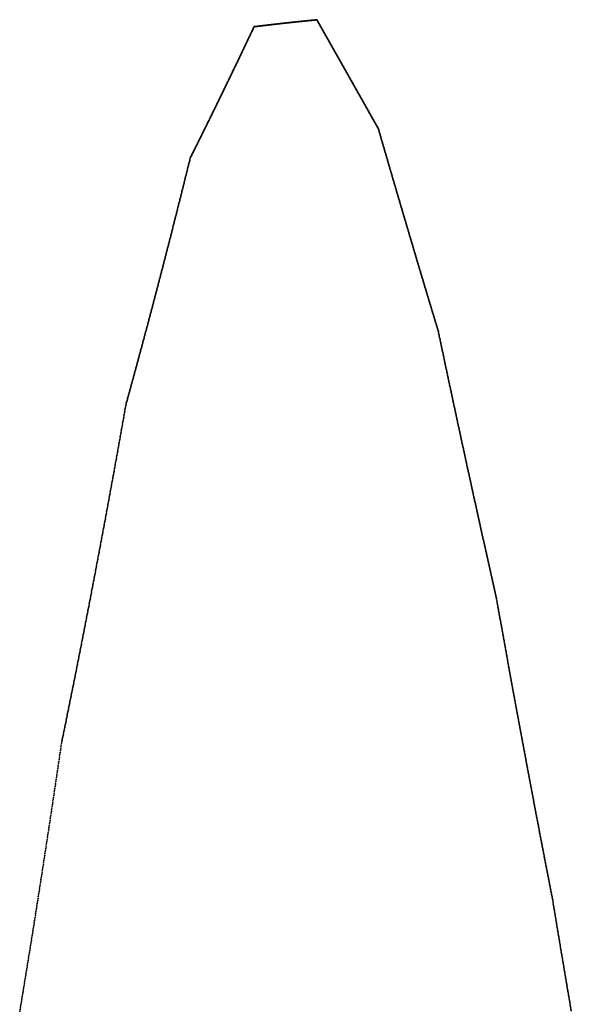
# Model space of a CAD drawing. Header units: metres. Extents: x 0 to 360, y 46 to 216.
# Drawn here: x 19.43 to 42.58, y 174.39 to 216.03 of the extents above; entities that cross this region are included whole.
import ezdxf

# ---------------------------------------------------------------- set-up
doc = ezdxf.new("R2010")
doc.units = ezdxf.units.M

msp = doc.modelspace()

# ---------------------------------------------------------------- linework, layer by layer
for p in [(29.238, 215.685), (29.248, 215.707), (29.259, 215.729), (29.269, 215.75), (29.28, 215.744), (29.29, 215.739), (29.301, 215.74), (29.311, 215.741), (29.322, 215.743), (29.332, 215.744), (29.343, 215.745), (29.353, 215.747), (29.364, 215.748), (29.374, 215.749), (29.385, 215.75), (29.395, 215.752), (29.406, 215.753), (29.416, 215.754), (29.427, 215.756), (29.437, 215.757), (29.448, 215.758), (29.458, 215.76), (29.469, 215.761), (29.479, 215.762), (29.49, 215.763), (29.5, 215.765), (29.511, 215.766), (29.521, 215.767), (29.532, 215.769), (29.542, 215.77), (29.553, 215.771), (29.563, 215.772), (29.574, 215.774), (29.584, 215.775), (29.595, 215.776), (29.605, 215.778), (29.615, 215.779), (29.626, 215.78), (29.636, 215.781), (29.647, 215.783), (29.657, 215.784), (29.668, 215.785), (29.678, 215.786), (29.689, 215.788), (29.699, 215.789), (29.71, 215.79), (29.72, 215.791), (29.731, 215.793), (29.741, 215.794), (29.752, 215.795), (29.762, 215.796), (29.772, 215.798), (29.783, 215.799), (29.793, 215.8), (29.804, 215.801), (29.814, 215.803), (29.825, 215.804), (29.835, 215.805), (29.846, 215.806), (29.856, 215.808), (29.867, 215.809), (29.877, 215.81), (29.887, 215.811), (29.898, 215.813), (29.908, 215.814), (29.919, 215.815), (29.929, 215.816), (29.94, 215.818), (29.95, 215.819), (29.96, 215.82), (29.971, 215.821), (29.981, 215.822), (29.992, 215.824), (30.002, 215.825), (30.013, 215.826), (30.023, 215.827), (30.034, 215.829), (30.044, 215.83), (30.054, 215.831), (30.065, 215.832), (30.075, 215.833), (30.086, 215.835), (30.096, 215.836), (30.107, 215.837), (30.117, 215.838), (30.127, 215.839), (30.138, 215.841), (30.148, 215.842), (30.159, 215.843), (30.169, 215.844), (30.179, 215.845), (30.19, 215.847), (30.2, 215.848), (30.211, 215.849), (30.221, 215.85), (30.232, 215.851), (30.242, 215.853), (30.252, 215.854), (30.263, 215.855), (30.273, 215.856), (30.284, 215.857), (30.294, 215.859), (30.304, 215.86), (30.315, 215.861), (30.325, 215.862), (30.336, 215.863), (30.346, 215.864), (30.356, 215.866), (30.367, 215.867), (30.377, 215.868), (30.388, 215.869), (30.398, 215.87), (30.408, 215.872), (30.419, 215.873), (30.429, 215.874), (30.44, 215.875), (30.45, 215.876), (30.46, 215.877), (30.471, 215.879), (30.481, 215.88), (30.491, 215.881), (30.502, 215.882), (30.512, 215.883), (30.523, 215.884), (30.533, 215.885), (30.543, 215.887), (30.554, 215.888), (30.564, 215.889), (30.575, 215.89), (30.585, 215.891), (30.595, 215.892), (30.606, 215.893), (30.616, 215.895), (30.626, 215.896), (30.637, 215.897), (30.647, 215.898), (30.658, 215.899), (30.668, 215.9), (30.678, 215.901), (30.689, 215.903), (30.699, 215.904), (30.709, 215.905), (30.72, 215.906), (30.73, 215.907), (30.74, 215.908), (30.751, 215.909), (30.761, 215.91), (30.772, 215.912), (30.782, 215.913), (30.792, 215.914), (30.803, 215.915), (30.813, 215.916), (30.823, 215.917), (30.834, 215.918), (30.844, 215.919), (30.854, 215.92), (30.865, 215.922), (30.875, 215.923), (30.885, 215.924), (30.896, 215.925), (30.906, 215.926), (30.916, 215.927), (30.927, 215.928), (30.937, 215.929), (30.947, 215.93), (30.958, 215.932), (30.968, 215.933), (30.978, 215.934), (30.989, 215.935), (30.999, 215.936), (31.009, 215.937), (31.02, 215.938), (31.03, 215.939), (31.04, 215.94), (31.051, 215.941), (31.061, 215.942), (31.071, 215.943), (31.082, 215.945), (31.092, 215.946), (31.102, 215.947), (31.113, 215.948), (31.123, 215.949), (31.133, 215.95), (31.144, 215.951), (31.154, 215.952), (31.164, 215.953), (31.175, 215.954), (31.185, 215.955), (31.195, 215.956), (31.206, 215.957), (31.216, 215.958), (31.226, 215.96), (31.237, 215.961), (31.247, 215.962), (31.257, 215.963), (31.267, 215.964), (31.278, 215.965), (31.288, 215.966), (31.298, 215.967), (31.309, 215.968), (31.319, 215.969), (31.329, 215.97), (31.34, 215.971), (31.35, 215.972), (31.36, 215.973), (31.37, 215.974), (31.381, 215.975), (31.391, 215.976), (31.401, 215.977), (31.412, 215.978), (31.422, 215.979), (31.432, 215.98), (31.442, 215.981), (31.453, 215.982), (31.463, 215.983), (31.473, 215.985), (31.484, 215.986), (31.494, 215.987), (31.504, 215.988), (31.514, 215.989), (31.525, 215.99), (31.535, 215.991), (31.545, 215.992), (31.556, 215.993), (31.566, 215.994), (31.576, 215.995), (31.586, 215.996), (31.597, 215.997), (31.607, 215.998), (31.617, 215.999), (31.628, 216), (31.638, 216.001), (31.648, 216.002), (31.658, 216.003), (31.669, 216.004), (31.679, 216.005), (31.689, 216.006), (31.699, 216.007), (31.71, 216.008), (31.72, 216.009), (31.73, 216.01), (31.74, 216.011), (31.751, 216.012), (31.761, 216.013), (31.771, 216.014), (31.781, 216.015), (31.792, 216.016), (31.802, 216.017), (31.812, 216.018), (31.822, 216.019), (31.833, 216.02), (31.843, 216.021), (31.853, 216.022), (31.863, 216.023), (31.874, 216.023), (31.884, 216.024), (31.894, 216.025), (31.904, 216.026), (31.915, 216.004), (31.925, 215.979), (31.935, 215.96), (31.945, 215.942), (31.956, 215.924), (31.966, 215.906), (31.976, 215.888), (31.986, 215.87), (31.996, 215.852), (32.007, 215.834), (32.017, 215.816), (32.027, 215.798), (32.037, 215.78), (32.048, 215.762), (32.058, 215.744), (32.068, 215.725), (32.078, 215.707), (32.089, 215.689), (32.099, 215.671), (29.038, 215.263), (29.048, 215.285), (29.059, 215.307), (29.07, 215.329), (29.08, 215.352), (29.091, 215.374), (29.101, 215.396), (29.112, 215.418), (29.122, 215.44), (29.133, 215.463), (29.143, 215.485), (29.154, 215.507), (29.164, 215.529), (29.175, 215.551), (29.185, 215.574), (29.196, 215.596), (29.206, 215.618), (29.217, 215.64), (29.227, 215.663), (32.109, 215.653), (32.119, 215.635), (32.129, 215.617), (32.14, 215.599), (32.15, 215.581), (32.16, 215.563), (32.17, 215.545), (32.18, 215.527), (32.191, 215.509), (32.201, 215.491), (32.211, 215.473), (32.221, 215.455), (32.231, 215.437), (32.242, 215.419), (32.252, 215.401), (32.262, 215.382), (32.272, 215.364), (32.283, 215.346), (32.293, 215.328), (32.303, 215.31), (32.313, 215.292), (32.323, 215.274), (32.333, 215.256), (28.838, 214.842), (28.848, 214.864), (28.859, 214.886), (28.869, 214.908), (28.88, 214.93), (28.89, 214.952), (28.901, 214.975), (28.912, 214.997), (28.922, 215.019), (28.933, 215.041), (28.943, 215.063), (28.954, 215.085), (28.964, 215.107), (28.975, 215.13), (28.985, 215.152), (28.996, 215.174), (29.006, 215.196), (29.017, 215.218), (29.027, 215.241), (32.344, 215.238), (32.354, 215.22), (32.364, 215.202), (32.374, 215.184), (32.384, 215.166), (32.395, 215.148), (32.405, 215.13), (32.415, 215.112), (32.425, 215.094), (32.435, 215.076), (32.446, 215.058), (32.456, 215.04), (32.466, 215.022), (32.476, 215.004), (32.486, 214.986), (32.496, 214.968), (32.507, 214.95), (32.517, 214.932), (32.527, 214.914), (32.537, 214.896), (32.547, 214.878), (32.557, 214.86), (32.568, 214.842), (28.637, 214.422), (28.648, 214.444), (28.658, 214.466), (28.669, 214.488), (28.679, 214.51), (28.69, 214.532), (28.701, 214.554), (28.711, 214.576), (28.722, 214.598), (28.732, 214.621), (28.743, 214.643), (28.753, 214.665), (28.764, 214.687), (28.774, 214.709), (28.785, 214.731), (28.796, 214.753), (28.806, 214.775), (28.817, 214.797), (28.827, 214.82), (32.578, 214.824), (32.588, 214.806), (32.598, 214.788), (32.608, 214.77), (32.619, 214.752), (32.629, 214.734), (32.639, 214.716), (32.649, 214.698), (32.659, 214.68), (32.669, 214.662), (32.679, 214.644), (32.69, 214.626), (32.7, 214.608), (32.71, 214.59), (32.72, 214.572), (32.73, 214.554), (32.74, 214.536), (32.751, 214.519), (32.761, 214.501), (32.771, 214.483), (32.781, 214.465), (32.791, 214.447), (32.801, 214.429), (28.447, 214.025), (28.457, 214.047), (28.468, 214.069), (28.479, 214.091), (28.489, 214.113), (28.5, 214.135), (28.51, 214.157), (28.521, 214.179), (28.531, 214.201), (28.542, 214.223), (28.553, 214.245), (28.563, 214.267), (28.574, 214.289), (28.584, 214.311), (28.595, 214.333), (28.605, 214.356), (28.616, 214.378), (28.627, 214.4), (32.811, 214.411), (32.822, 214.393), (32.832, 214.375), (32.842, 214.357), (32.852, 214.339), (32.862, 214.321), (32.872, 214.303), (32.882, 214.285), (32.893, 214.267), (32.903, 214.249), (32.913, 214.231), (32.923, 214.213), (32.933, 214.195), (32.943, 214.178), (32.953, 214.16), (32.963, 214.142), (32.974, 214.124), (32.984, 214.106), (32.994, 214.088), (33.004, 214.07), (33.014, 214.052), (33.024, 214.034), (33.034, 214.016), (28.246, 213.607), (28.256, 213.629), (28.267, 213.651), (28.277, 213.673), (28.288, 213.695), (28.299, 213.717), (28.309, 213.739), (28.32, 213.761), (28.33, 213.783), (28.341, 213.805), (28.352, 213.827), (28.362, 213.849), (28.373, 213.871), (28.383, 213.893), (28.394, 213.915), (28.404, 213.937), (28.415, 213.959), (28.426, 213.981), (28.436, 214.003), (33.044, 213.998), (33.055, 213.98), (33.065, 213.962), (33.075, 213.945), (33.085, 213.927), (33.095, 213.909), (33.105, 213.891), (33.115, 213.873), (33.125, 213.855), (33.135, 213.837), (33.146, 213.819), (33.156, 213.801), (33.166, 213.783), (33.176, 213.766), (33.186, 213.748), (33.196, 213.73), (33.206, 213.712), (33.216, 213.694), (33.226, 213.676), (33.236, 213.658), (33.247, 213.64), (33.257, 213.622), (33.267, 213.605), (33.277, 213.587), (28.044, 213.191), (28.055, 213.212), (28.065, 213.234), (28.076, 213.256), (28.086, 213.278), (28.097, 213.3), (28.108, 213.322), (28.118, 213.344), (28.129, 213.366), (28.139, 213.388), (28.15, 213.41), (28.161, 213.432), (28.171, 213.454), (28.182, 213.476), (28.193, 213.497), (28.203, 213.519), (28.214, 213.541), (28.224, 213.563), (28.235, 213.585), (33.287, 213.569), (33.297, 213.551), (33.307, 213.533), (33.317, 213.515), (33.327, 213.497), (33.337, 213.479), (33.347, 213.462), (33.358, 213.444), (33.368, 213.426), (33.378, 213.408), (33.388, 213.39), (33.398, 213.372), (33.408, 213.354), (33.418, 213.337), (33.428, 213.319), (33.438, 213.301), (33.448, 213.283), (33.458, 213.265), (33.468, 213.247), (33.478, 213.229), (33.489, 213.212), (33.499, 213.194), (33.509, 213.176), (27.842, 212.775), (27.853, 212.797), (27.863, 212.819), (27.874, 212.841), (27.885, 212.862), (27.895, 212.884), (27.906, 212.906), (27.916, 212.928), (27.927, 212.95), (27.938, 212.972), (27.948, 212.994), (27.959, 213.015), (27.97, 213.037), (27.98, 213.059), (27.991, 213.081), (28.001, 213.103), (28.012, 213.125), (28.023, 213.147), (28.033, 213.169), (33.519, 213.158), (33.529, 213.14), (33.539, 213.122), (33.549, 213.105), (33.559, 213.087), (33.569, 213.069), (33.579, 213.051), (33.589, 213.033), (33.599, 213.015), (33.609, 212.998), (33.619, 212.98), (33.629, 212.962), (33.639, 212.944), (33.649, 212.926), (33.66, 212.908), (33.67, 212.891), (33.68, 212.873), (33.69, 212.855), (33.7, 212.837), (33.71, 212.819), (33.72, 212.802), (33.73, 212.784), (33.74, 212.766), (27.629, 212.339), (27.64, 212.361), (27.65, 212.382), (27.661, 212.404), (27.672, 212.426), (27.682, 212.448), (27.693, 212.47), (27.704, 212.491), (27.714, 212.513), (27.725, 212.535), (27.736, 212.557), (27.746, 212.579), (27.757, 212.6), (27.767, 212.622), (27.778, 212.644), (27.789, 212.666), (27.799, 212.688), (27.81, 212.71), (27.821, 212.731), (27.831, 212.753), (33.75, 212.748), (33.76, 212.73), (33.77, 212.713), (33.78, 212.695), (33.79, 212.677), (33.8, 212.659), (33.81, 212.641), (33.82, 212.624), (33.83, 212.606), (33.84, 212.588), (33.85, 212.57), (33.86, 212.552), (33.87, 212.535), (33.88, 212.517), (33.89, 212.499), (33.9, 212.481), (33.91, 212.464), (33.92, 212.446), (33.93, 212.428), (33.941, 212.41), (33.951, 212.392), (33.961, 212.375), (33.971, 212.357), (33.981, 212.339), (27.426, 211.926), (27.437, 211.947), (27.448, 211.969), (27.458, 211.991), (27.469, 212.013), (27.48, 212.034), (27.49, 212.056), (27.501, 212.078), (27.512, 212.099), (27.522, 212.121), (27.533, 212.143), (27.544, 212.165), (27.554, 212.186), (27.565, 212.208), (27.576, 212.23), (27.586, 212.252), (27.597, 212.274), (27.608, 212.295), (27.618, 212.317), (33.991, 212.321), (34.001, 212.304), (34.011, 212.286), (34.021, 212.268), (34.031, 212.25), (34.041, 212.233), (34.051, 212.215), (34.061, 212.197), (34.071, 212.179), (34.081, 212.162), (34.091, 212.144), (34.101, 212.126), (34.111, 212.108), (34.121, 212.091), (34.131, 212.073), (34.141, 212.055), (34.151, 212.037), (34.161, 212.02), (34.171, 212.002), (34.181, 211.984), (34.191, 211.966), (34.201, 211.949), (34.211, 211.931), (27.223, 211.514), (27.234, 211.535), (27.245, 211.557), (27.255, 211.579), (27.266, 211.6), (27.277, 211.622), (27.287, 211.644), (27.298, 211.665), (27.309, 211.687), (27.319, 211.709), (27.33, 211.73), (27.341, 211.752), (27.352, 211.774), (27.362, 211.795), (27.373, 211.817), (27.384, 211.839), (27.394, 211.86), (27.405, 211.882), (27.416, 211.904), (34.221, 211.913), (34.231, 211.895), (34.241, 211.878), (34.251, 211.86), (34.261, 211.842), (34.271, 211.825), (34.281, 211.807), (34.29, 211.789), (34.3, 211.771), (34.31, 211.754), (34.32, 211.736), (34.33, 211.718), (34.34, 211.701), (34.35, 211.683), (34.36, 211.665), (34.37, 211.647), (34.38, 211.63), (34.39, 211.612), (34.4, 211.594), (34.41, 211.577), (34.42, 211.559), (34.43, 211.541), (34.44, 211.524), (34.45, 211.506), (27.02, 211.102), (27.031, 211.124), (27.041, 211.146), (27.052, 211.167), (27.063, 211.189), (27.073, 211.211), (27.084, 211.232), (27.095, 211.254), (27.106, 211.275), (27.116, 211.297), (27.127, 211.319), (27.138, 211.34), (27.148, 211.362), (27.159, 211.384), (27.17, 211.405), (27.18, 211.427), (27.191, 211.449), (27.202, 211.47), (27.213, 211.492), (34.46, 211.488), (34.47, 211.47), (34.48, 211.453), (34.49, 211.431), (34.5, 211.385), (34.51, 211.349), (34.52, 211.315), (34.53, 211.28), (34.54, 211.246), (34.55, 211.212), (34.56, 211.178), (34.569, 211.143), (34.579, 211.109), (26.816, 210.693), (26.827, 210.714), (26.838, 210.736), (26.848, 210.757), (26.859, 210.779), (26.87, 210.8), (26.881, 210.822), (26.891, 210.843), (26.902, 210.865), (26.913, 210.887), (26.923, 210.908), (26.934, 210.93), (26.945, 210.951), (26.956, 210.973), (26.966, 210.994), (26.977, 211.016), (26.988, 211.038), (26.998, 211.059), (27.009, 211.081), (34.589, 211.075), (34.599, 211.04), (34.609, 211.006), (34.619, 210.972), (34.629, 210.938), (34.639, 210.904), (34.649, 210.869), (34.659, 210.835), (34.669, 210.801), (34.679, 210.767), (34.689, 210.733), (34.699, 210.699), (26.601, 210.275), (26.612, 210.284), (26.623, 210.305), (26.634, 210.327), (26.644, 210.348), (26.655, 210.37), (26.666, 210.391), (26.677, 210.413), (26.687, 210.434), (26.698, 210.456), (26.709, 210.477), (26.72, 210.499), (26.73, 210.52), (26.741, 210.542), (26.752, 210.563), (26.762, 210.585), (26.773, 210.606), (26.784, 210.628), (26.795, 210.649), (26.805, 210.671), (34.709, 210.664), (34.719, 210.63), (34.729, 210.596), (34.738, 210.562), (34.748, 210.528), (34.758, 210.494), (34.768, 210.46), (34.778, 210.426), (34.788, 210.392), (34.798, 210.358), (34.808, 210.324), (34.818, 210.289), (26.494, 209.862), (26.505, 209.906), (26.515, 209.949), (26.526, 209.993), (26.537, 210.036), (26.548, 210.08), (26.558, 210.123), (26.569, 210.167), (26.58, 210.211), (26.591, 210.254), (34.828, 210.255), (34.838, 210.221), (34.848, 210.187), (34.858, 210.153), (34.867, 210.119), (34.877, 210.085), (34.887, 210.051), (34.897, 210.018), (34.907, 209.984), (34.917, 209.95), (34.927, 209.916), (34.937, 209.882), (34.947, 209.848), (26.386, 209.428), (26.397, 209.472), (26.408, 209.515), (26.418, 209.558), (26.429, 209.602), (26.44, 209.645), (26.451, 209.689), (26.462, 209.732), (26.472, 209.775), (26.483, 209.819), (34.957, 209.814), (34.967, 209.78), (34.976, 209.746), (34.986, 209.712), (34.996, 209.678), (35.006, 209.645), (35.016, 209.611), (35.026, 209.577), (35.036, 209.543), (35.046, 209.509), (35.056, 209.475), (35.066, 209.442), (26.289, 209.039), (26.3, 209.082), (26.311, 209.126), (26.322, 209.169), (26.332, 209.212), (26.343, 209.255), (26.354, 209.299), (26.365, 209.342), (26.375, 209.385), (35.075, 209.408), (35.085, 209.374), (35.095, 209.34), (35.105, 209.307), (35.115, 209.273), (35.125, 209.239), (35.135, 209.205), (35.145, 209.172), (35.154, 209.138), (35.164, 209.104), (35.174, 209.07), (35.184, 209.037), (26.181, 208.608), (26.192, 208.652), (26.203, 208.695), (26.214, 208.738), (26.225, 208.781), (26.235, 208.824), (26.246, 208.867), (26.257, 208.91), (26.268, 208.953), (26.278, 208.996), (35.194, 209.003), (35.204, 208.969), (35.214, 208.936), (35.224, 208.902), (35.234, 208.869), (35.243, 208.835), (35.253, 208.801), (35.263, 208.768), (35.273, 208.734), (35.283, 208.7), (35.293, 208.667), (35.303, 208.633), (35.312, 208.6), (26.074, 208.179), (26.084, 208.222), (26.095, 208.265), (26.106, 208.308), (26.117, 208.351), (26.127, 208.394), (26.138, 208.437), (26.149, 208.48), (26.16, 208.523), (26.171, 208.566), (35.322, 208.566), (35.332, 208.533), (35.342, 208.499), (35.352, 208.466), (35.362, 208.432), (35.372, 208.399), (35.381, 208.365), (35.391, 208.332), (35.401, 208.298), (35.411, 208.265), (35.421, 208.231), (35.431, 208.198), (25.976, 207.794), (25.987, 207.837), (25.998, 207.88), (26.009, 207.923), (26.02, 207.965), (26.03, 208.008), (26.041, 208.051), (26.052, 208.094), (26.063, 208.137), (35.441, 208.164), (35.45, 208.131), (35.46, 208.097), (35.47, 208.064), (35.48, 208.031), (35.49, 207.997), (35.5, 207.964), (35.51, 207.93), (35.519, 207.897), (35.529, 207.864), (35.539, 207.83), (35.549, 207.797), (35.559, 207.764), (25.868, 207.368), (25.879, 207.411), (25.89, 207.453), (25.901, 207.496), (25.911, 207.539), (25.922, 207.581), (25.933, 207.624), (25.944, 207.666), (25.955, 207.709), (25.966, 207.752), (35.569, 207.73), (35.578, 207.697), (35.588, 207.664), (35.598, 207.63), (35.608, 207.597), (35.618, 207.564), (35.628, 207.531), (35.637, 207.497), (35.647, 207.464), (35.657, 207.431), (35.667, 207.398), (35.677, 207.364), (25.76, 206.944), (25.771, 206.986), (25.782, 207.029), (25.793, 207.071), (25.803, 207.113), (25.814, 207.156), (25.825, 207.198), (25.836, 207.241), (25.847, 207.283), (25.857, 207.326), (35.686, 207.331), (35.696, 207.298), (35.706, 207.265), (35.716, 207.231), (35.726, 207.198), (35.736, 207.165), (35.745, 207.132), (35.755, 207.099), (35.765, 207.066), (35.775, 207.033), (35.785, 206.999), (35.794, 206.966), (35.804, 206.933), (25.652, 206.521), (25.663, 206.563), (25.674, 206.605), (25.684, 206.648), (25.695, 206.69), (25.706, 206.732), (25.717, 206.774), (25.728, 206.817), (25.738, 206.859), (25.749, 206.901), (35.814, 206.9), (35.824, 206.867), (35.834, 206.834), (35.843, 206.801), (35.853, 206.768), (35.863, 206.735), (35.873, 206.702), (35.883, 206.669), (35.892, 206.636), (35.902, 206.603), (35.912, 206.57), (35.922, 206.537), (25.544, 206.099), (25.554, 206.142), (25.565, 206.184), (25.576, 206.226), (25.587, 206.268), (25.598, 206.31), (25.609, 206.352), (25.619, 206.394), (25.63, 206.436), (25.641, 206.479), (35.932, 206.504), (35.941, 206.471), (35.951, 206.438), (35.961, 206.405), (35.971, 206.372), (35.981, 206.339), (35.99, 206.306), (36, 206.273), (36.01, 206.24), (36.02, 206.207), (36.029, 206.174), (36.039, 206.141), (36.049, 206.109), (25.435, 205.68), (25.446, 205.722), (25.457, 205.764), (25.468, 205.805), (25.478, 205.847), (25.489, 205.889), (25.5, 205.931), (25.511, 205.973), (25.522, 206.015), (25.533, 206.057), (36.059, 206.076), (36.069, 206.043), (36.078, 206.01), (36.088, 205.977), (36.098, 205.944), (36.108, 205.912), (36.117, 205.879), (36.127, 205.846), (36.137, 205.813), (36.147, 205.78), (36.157, 205.748), (36.166, 205.715), (36.176, 205.682), (25.327, 205.261), (25.337, 205.303), (25.348, 205.345), (25.359, 205.387), (25.37, 205.429), (25.381, 205.47), (25.392, 205.512), (25.403, 205.554), (25.413, 205.596), (25.424, 205.638), (36.186, 205.649), (36.196, 205.617), (36.205, 205.584), (36.215, 205.551), (36.225, 205.518), (36.235, 205.486), (36.244, 205.453), (36.254, 205.42), (36.264, 205.388), (36.274, 205.355), (36.283, 205.322), (36.293, 205.29), (25.218, 204.845), (25.229, 204.886), (25.24, 204.928), (25.251, 204.97), (25.261, 205.011), (25.272, 205.053), (25.283, 205.095), (25.294, 205.136), (25.305, 205.178), (25.316, 205.22), (36.303, 205.257), (36.313, 205.224), (36.322, 205.192), (36.332, 205.159), (36.342, 205.126), (36.352, 205.094), (36.361, 205.061), (36.371, 205.029), (36.381, 204.996), (36.391, 204.964), (36.4, 204.931), (36.41, 204.898), (36.42, 204.866), (25.109, 204.43), (25.12, 204.471), (25.131, 204.513), (25.142, 204.554), (25.153, 204.595), (25.164, 204.637), (25.174, 204.679), (25.185, 204.72), (25.196, 204.762), (25.207, 204.803), (36.43, 204.833), (36.439, 204.801), (36.449, 204.768), (36.459, 204.736), (36.468, 204.703), (36.478, 204.671), (36.488, 204.638), (36.498, 204.606), (36.507, 204.574), (36.517, 204.541), (36.527, 204.509), (36.537, 204.476), (36.546, 204.444), (25, 204.016), (25.011, 204.057), (25.022, 204.099), (25.033, 204.14), (25.044, 204.181), (25.055, 204.223), (25.066, 204.264), (25.077, 204.305), (25.088, 204.347), (25.098, 204.388), (36.556, 204.411), (36.566, 204.379), (36.575, 204.347), (36.585, 204.314), (36.595, 204.282), (36.605, 204.249), (36.614, 204.217), (36.624, 204.185), (36.634, 204.152), (36.643, 204.12), (36.653, 204.088), (36.663, 204.055), (36.673, 204.023), (24.892, 203.604), (24.902, 203.645), (24.913, 203.686), (24.924, 203.727), (24.935, 203.769), (24.946, 203.81), (24.957, 203.851), (24.968, 203.892), (24.979, 203.933), (24.99, 203.975), (36.682, 203.991), (36.692, 203.959), (36.702, 203.926), (36.711, 203.894), (36.721, 203.862), (36.731, 203.83), (36.74, 203.797), (36.75, 203.765), (36.76, 203.733), (36.77, 203.701), (36.779, 203.668), (36.789, 203.636), (36.799, 203.604), (24.783, 203.193), (24.794, 203.234), (24.804, 203.275), (24.815, 203.316), (24.826, 203.357), (24.837, 203.398), (24.848, 203.44), (24.859, 203.481), (24.87, 203.522), (24.881, 203.563), (36.808, 203.572), (36.818, 203.54), (36.828, 203.508), (36.837, 203.475), (36.847, 203.443), (36.857, 203.411), (36.866, 203.379), (36.876, 203.347), (36.886, 203.315), (36.895, 203.283), (36.905, 203.251), (36.915, 203.218), (36.924, 203.186), (24.674, 202.784), (24.685, 202.825), (24.695, 202.866), (24.706, 202.907), (24.717, 202.948), (24.728, 202.989), (24.739, 203.03), (24.75, 203.07), (24.761, 203.111), (24.772, 203.152), (36.934, 203.154), (36.944, 203.122), (36.953, 203.09), (36.963, 203.058), (36.973, 203.026), (36.983, 202.994), (36.992, 202.962), (37.002, 202.93), (37.012, 202.879), (37.021, 202.827), (37.031, 202.781), (24.564, 202.377), (24.575, 202.417), (24.586, 202.458), (24.597, 202.499), (24.608, 202.54), (24.619, 202.58), (24.63, 202.621), (24.641, 202.662), (24.652, 202.703), (24.663, 202.743), (37.04, 202.735), (37.05, 202.689), (37.06, 202.643), (37.069, 202.597), (37.079, 202.551), (37.089, 202.506), (37.098, 202.46), (37.108, 202.414), (37.118, 202.368), (24.444, 201.93), (24.455, 201.971), (24.466, 202.011), (24.477, 202.052), (24.488, 202.092), (24.499, 202.133), (24.51, 202.174), (24.521, 202.214), (24.532, 202.255), (24.543, 202.295), (24.554, 202.336), (37.127, 202.322), (37.137, 202.277), (37.147, 202.231), (37.156, 202.185), (37.166, 202.14), (37.176, 202.094), (37.185, 202.048), (37.195, 202.003), (37.205, 201.957), (24.335, 201.526), (24.346, 201.566), (24.357, 201.607), (24.368, 201.647), (24.379, 201.687), (24.39, 201.728), (24.401, 201.768), (24.412, 201.809), (24.422, 201.849), (24.433, 201.89), (37.214, 201.911), (37.224, 201.866), (37.234, 201.82), (37.243, 201.775), (37.253, 201.729), (37.262, 201.684), (37.272, 201.638), (37.282, 201.593), (37.291, 201.547), (24.226, 201.123), (24.237, 201.163), (24.248, 201.203), (24.258, 201.244), (24.269, 201.284), (24.28, 201.324), (24.291, 201.364), (24.302, 201.405), (24.313, 201.445), (24.324, 201.485), (37.301, 201.502), (37.311, 201.456), (37.32, 201.411), (37.33, 201.366), (37.339, 201.32), (37.349, 201.275), (37.359, 201.23), (37.368, 201.184), (37.378, 201.139), (24.105, 200.681), (24.116, 200.721), (24.127, 200.761), (24.138, 200.802), (24.149, 200.842), (24.16, 200.882), (24.171, 200.922), (24.182, 200.962), (24.193, 201.002), (24.204, 201.042), (24.215, 201.083), (37.388, 201.094), (37.397, 201.049), (37.407, 201.003), (37.416, 200.958), (37.426, 200.913), (37.436, 200.868), (37.445, 200.823), (37.455, 200.778), (37.464, 200.733), (37.474, 200.688), (23.996, 200.281), (24.007, 200.321), (24.018, 200.361), (24.029, 200.401), (24.04, 200.441), (24.05, 200.481), (24.061, 200.521), (24.072, 200.561), (24.083, 200.601), (24.094, 200.641), (37.484, 200.642), (37.493, 200.597), (37.503, 200.552), (37.513, 200.507), (37.522, 200.462), (37.532, 200.417), (37.541, 200.372), (37.551, 200.327), (37.561, 200.283), (23.886, 199.889), (23.897, 199.945), (23.908, 199.966), (23.919, 200.002), (23.93, 200.042), (23.941, 200.082), (23.952, 200.122), (23.963, 200.162), (23.974, 200.202), (23.985, 200.242), (37.57, 200.238), (37.58, 200.193), (37.589, 200.148), (37.599, 200.103), (37.609, 200.058), (37.618, 200.013), (37.628, 199.969), (37.637, 199.924), (37.647, 199.879), (23.809, 199.454), (23.82, 199.516), (23.831, 199.578), (23.842, 199.64), (23.853, 199.702), (23.864, 199.765), (23.875, 199.827), (37.656, 199.834), (37.666, 199.79), (37.676, 199.745), (37.685, 199.7), (37.695, 199.656), (37.704, 199.611), (37.714, 199.566), (37.724, 199.522), (37.733, 199.477), (37.743, 199.433), (23.732, 199.02), (23.743, 199.082), (23.754, 199.143), (23.765, 199.205), (23.776, 199.267), (23.787, 199.329), (23.798, 199.392), (37.752, 199.388), (37.762, 199.344), (37.771, 199.299), (37.781, 199.255), (37.791, 199.21), (37.8, 199.166), (37.81, 199.121), (37.819, 199.077), (37.829, 199.032), (23.666, 198.649), (23.677, 198.711), (23.688, 198.773), (23.699, 198.834), (23.71, 198.896), (23.721, 198.958), (37.838, 198.988), (37.848, 198.944), (37.858, 198.899), (37.867, 198.855), (37.877, 198.811), (37.886, 198.766), (37.896, 198.722), (37.905, 198.678), (37.915, 198.634), (23.59, 198.219), (23.601, 198.28), (23.612, 198.341), (23.623, 198.403), (23.634, 198.464), (23.645, 198.526), (23.655, 198.588), (37.925, 198.589), (37.934, 198.545), (37.944, 198.501), (37.953, 198.457), (37.963, 198.413), (37.972, 198.369), (37.982, 198.324), (37.991, 198.28), (38.001, 198.236), (38.01, 198.192), (23.513, 197.79), (23.524, 197.851), (23.535, 197.912), (23.546, 197.973), (23.557, 198.035), (23.568, 198.096), (23.579, 198.157), (38.02, 198.148), (38.03, 198.104), (38.039, 198.06), (38.049, 198.016), (38.058, 197.972), (38.068, 197.928), (38.077, 197.884), (38.087, 197.84), (38.096, 197.796), (23.436, 197.363), (23.447, 197.424), (23.458, 197.485), (23.469, 197.546), (23.48, 197.607), (23.491, 197.668), (23.502, 197.729), (38.106, 197.753), (38.115, 197.709), (38.125, 197.665), (38.134, 197.621), (38.144, 197.577), (38.154, 197.533), (38.163, 197.49), (38.173, 197.446), (38.182, 197.402), (38.192, 197.358), (23.359, 196.937), (23.37, 196.998), (23.381, 197.059), (23.392, 197.119), (23.403, 197.18), (23.414, 197.241), (23.425, 197.302), (38.201, 197.315), (38.211, 197.271), (38.22, 197.227), (38.23, 197.184), (38.239, 197.14), (38.249, 197.097), (38.258, 197.053), (38.268, 197.009), (38.277, 196.966), (23.293, 196.574), (23.304, 196.635), (23.315, 196.695), (23.326, 196.756), (23.337, 196.816), (23.348, 196.877), (38.287, 196.922), (38.296, 196.879), (38.306, 196.835), (38.315, 196.792), (38.325, 196.748), (38.334, 196.705), (38.344, 196.661), (38.353, 196.618), (38.363, 196.575), (38.372, 196.531), (23.215, 196.152), (23.226, 196.212), (23.237, 196.273), (23.248, 196.333), (23.259, 196.393), (23.27, 196.454), (23.281, 196.514), (38.382, 196.488), (38.391, 196.445), (38.401, 196.401), (38.41, 196.358), (38.42, 196.315), (38.429, 196.271), (38.439, 196.228), (38.448, 196.185), (38.458, 196.142), (23.138, 195.732), (23.149, 195.792), (23.16, 195.852), (23.171, 195.912), (23.182, 195.972), (23.193, 196.032), (23.204, 196.092), (38.467, 196.098), (38.477, 196.055), (38.486, 196.012), (38.496, 195.969), (38.505, 195.926), (38.515, 195.883), (38.524, 195.84), (38.534, 195.796), (38.543, 195.753), (38.553, 195.71), (23.061, 195.313), (23.072, 195.373), (23.083, 195.433), (23.094, 195.492), (23.105, 195.552), (23.116, 195.612), (23.127, 195.672), (38.562, 195.667), (38.572, 195.624), (38.581, 195.581), (38.591, 195.538), (38.6, 195.495), (38.61, 195.452), (38.619, 195.41), (38.628, 195.367), (38.638, 195.324), (38.647, 195.281), (22.984, 194.896), (22.995, 194.956), (23.006, 195.015), (23.017, 195.075), (23.028, 195.134), (23.039, 195.194), (23.05, 195.254), (38.657, 195.238), (38.666, 195.195), (38.676, 195.152), (38.685, 195.11), (38.695, 195.067), (38.704, 195.024), (38.714, 194.981), (38.723, 194.938), (38.733, 194.896), (38.742, 194.853), (22.907, 194.481), (22.918, 194.54), (22.929, 194.6), (22.94, 194.659), (22.951, 194.718), (22.962, 194.778), (22.973, 194.837), (38.752, 194.81), (38.761, 194.768), (38.77, 194.725), (38.78, 194.682), (38.789, 194.64), (38.799, 194.597), (38.808, 194.555), (38.818, 194.512), (38.827, 194.47), (22.829, 194.068), (22.84, 194.127), (22.851, 194.186), (22.862, 194.245), (22.873, 194.304), (22.884, 194.363), (22.896, 194.422), (38.837, 194.427), (38.846, 194.385), (38.855, 194.342), (38.865, 194.3), (38.874, 194.257), (38.884, 194.215), (38.893, 194.172), (38.903, 194.13), (38.912, 194.087), (38.922, 194.045), (22.752, 193.656), (22.763, 193.715), (22.774, 193.773), (22.785, 193.832), (22.796, 193.891), (22.807, 193.95), (22.818, 194.009), (38.931, 194.003), (38.94, 193.96), (38.95, 193.918), (38.959, 193.876), (38.969, 193.833), (38.978, 193.791), (38.988, 193.749), (38.997, 193.707), (39.006, 193.664), (39.016, 193.622), (22.663, 193.187), (22.675, 193.246), (22.686, 193.304), (22.697, 193.363), (22.708, 193.421), (22.719, 193.48), (22.73, 193.538), (22.741, 193.597), (39.025, 193.58), (39.035, 193.538), (39.044, 193.496), (39.053, 193.454), (39.063, 193.411), (39.072, 193.369), (39.082, 193.327), (39.091, 193.285), (39.101, 193.243), (39.11, 193.201), (22.586, 192.779), (22.597, 192.837), (22.608, 192.895), (22.619, 192.954), (22.63, 193.012), (22.641, 193.07), (22.652, 193.129), (39.119, 193.159), (39.129, 193.117), (39.138, 193.075), (39.148, 193.033), (39.157, 192.991), (39.166, 192.949), (39.176, 192.907), (39.185, 192.865), (39.195, 192.824), (39.204, 192.782), (22.509, 192.372), (22.52, 192.43), (22.531, 192.488), (22.542, 192.546), (22.553, 192.604), (22.564, 192.662), (22.575, 192.721), (39.213, 192.74), (39.223, 192.698), (39.232, 192.656), (39.242, 192.614), (39.251, 192.573), (39.26, 192.531), (39.27, 192.489), (39.279, 192.447), (39.289, 192.406), (39.298, 192.364), (22.431, 191.967), (22.442, 192.025), (22.453, 192.083), (22.464, 192.141), (22.475, 192.198), (22.486, 192.256), (22.498, 192.314), (39.307, 192.322), (39.317, 192.281), (39.326, 192.239), (39.336, 192.197), (39.345, 192.156), (39.354, 192.114), (39.364, 192.073), (39.373, 192.031), (39.382, 191.989), (39.392, 191.948), (22.354, 191.564), (22.365, 191.621), (22.376, 191.679), (22.387, 191.737), (22.398, 191.794), (22.409, 191.852), (22.42, 191.909), (39.401, 191.906), (39.411, 191.865), (39.42, 191.823), (39.429, 191.782), (39.439, 191.74), (39.448, 191.693), (39.457, 191.629), (39.467, 191.576), (39.476, 191.523), (22.265, 191.105), (22.276, 191.162), (22.287, 191.219), (22.298, 191.277), (22.309, 191.334), (22.32, 191.391), (22.331, 191.449), (22.343, 191.506), (39.486, 191.47), (39.495, 191.418), (39.504, 191.365), (39.514, 191.313), (39.523, 191.26), (39.532, 191.208), (39.542, 191.155), (22.187, 190.705), (22.198, 190.762), (22.209, 190.819), (22.221, 190.876), (22.232, 190.933), (22.243, 190.99), (22.254, 191.048), (39.551, 191.103), (39.56, 191.05), (39.57, 190.998), (39.579, 190.945), (39.588, 190.893), (39.598, 190.841), (39.607, 190.788), (39.617, 190.736), (22.11, 190.307), (22.121, 190.363), (22.132, 190.42), (22.143, 190.477), (22.154, 190.534), (22.165, 190.591), (22.176, 190.648), (39.626, 190.684), (39.635, 190.632), (39.645, 190.58), (39.654, 190.527), (39.663, 190.475), (39.673, 190.423), (39.682, 190.371), (39.691, 190.319), (22.032, 189.91), (22.043, 189.966), (22.054, 190.023), (22.065, 190.08), (22.076, 190.136), (22.087, 190.193), (22.099, 190.25), (39.701, 190.267), (39.71, 190.215), (39.719, 190.163), (39.729, 190.111), (39.738, 190.059), (39.747, 190.007), (39.757, 189.955), (39.766, 189.904), (21.943, 189.458), (21.954, 189.515), (21.965, 189.571), (21.976, 189.627), (21.988, 189.684), (21.999, 189.74), (22.01, 189.797), (22.021, 189.853), (39.775, 189.852), (39.785, 189.8), (39.794, 189.748), (39.803, 189.696), (39.813, 189.645), (39.822, 189.593), (39.831, 189.541), (39.841, 189.49), (21.865, 189.065), (21.876, 189.121), (21.888, 189.177), (21.899, 189.233), (21.91, 189.29), (21.921, 189.346), (21.932, 189.402), (39.85, 189.438), (39.859, 189.387), (39.869, 189.335), (39.878, 189.283), (39.887, 189.232), (39.897, 189.18), (39.906, 189.129), (39.915, 189.078), (39.924, 189.026), (21.776, 188.617), (21.788, 188.673), (21.799, 188.729), (21.81, 188.785), (21.821, 188.841), (21.832, 188.897), (21.843, 188.953), (21.854, 189.009), (39.934, 188.975), (39.943, 188.924), (39.952, 188.872), (39.962, 188.821), (39.971, 188.77), (39.98, 188.718), (39.99, 188.667), (39.999, 188.616), (21.699, 188.227), (21.71, 188.283), (21.721, 188.339), (21.732, 188.394), (21.743, 188.45), (21.754, 188.506), (21.765, 188.561), (40.008, 188.565), (40.017, 188.514), (40.027, 188.463), (40.036, 188.412), (40.045, 188.361), (40.055, 188.309), (40.064, 188.258), (40.073, 188.208), (21.61, 187.783), (21.621, 187.839), (21.632, 187.894), (21.643, 187.95), (21.654, 188.005), (21.665, 188.061), (21.676, 188.116), (21.687, 188.172), (40.083, 188.157), (40.092, 188.106), (40.101, 188.055), (40.11, 188.004), (40.12, 187.953), (40.129, 187.902), (40.138, 187.851), (40.148, 187.801), (21.532, 187.397), (21.543, 187.452), (21.554, 187.507), (21.565, 187.562), (21.576, 187.617), (21.587, 187.673), (21.598, 187.728), (40.157, 187.75), (40.166, 187.699), (40.175, 187.648), (40.185, 187.598), (40.194, 187.547), (40.203, 187.497), (40.213, 187.446), (40.222, 187.395), (21.443, 186.956), (21.454, 187.011), (21.465, 187.066), (21.476, 187.121), (21.487, 187.176), (21.498, 187.231), (21.509, 187.286), (21.521, 187.342), (40.231, 187.345), (40.24, 187.294), (40.25, 187.244), (40.259, 187.193), (40.268, 187.143), (40.277, 187.093), (40.287, 187.042), (40.296, 186.992), (40.305, 186.941), (21.365, 186.573), (21.376, 186.628), (21.387, 186.682), (21.398, 186.737), (21.409, 186.792), (21.42, 186.847), (21.431, 186.902), (40.315, 186.891), (40.324, 186.841), (40.333, 186.791), (40.342, 186.74), (40.352, 186.69), (40.361, 186.64), (40.37, 186.59), (40.379, 186.54), (21.275, 186.137), (21.287, 186.191), (21.298, 186.245), (21.309, 186.3), (21.32, 186.355), (21.331, 186.409), (21.342, 186.464), (21.353, 186.518), (40.389, 186.49), (40.398, 186.44), (40.407, 186.389), (40.416, 186.339), (40.426, 186.289), (40.435, 186.239), (40.444, 186.189), (40.453, 186.14), (21.186, 185.72), (21.197, 185.777), (21.208, 185.811), (21.22, 185.865), (21.231, 185.919), (21.242, 185.973), (21.253, 186.028), (21.264, 186.082), (40.463, 186.09), (40.472, 186.04), (40.481, 185.99), (40.49, 185.94), (40.5, 185.89), (40.509, 185.84), (40.518, 185.791), (40.527, 185.741), (40.536, 185.691), (21.13, 185.338), (21.142, 185.414), (21.153, 185.491), (21.164, 185.567), (21.175, 185.644), (40.546, 185.642), (40.555, 185.592), (40.564, 185.542), (40.573, 185.493), (40.583, 185.443), (40.592, 185.394), (40.601, 185.344), (40.61, 185.295), (21.063, 184.88), (21.075, 184.956), (21.086, 185.033), (21.097, 185.109), (21.108, 185.185), (21.119, 185.261), (40.62, 185.245), (40.629, 185.196), (40.638, 185.146), (40.647, 185.097), (40.656, 185.047), (40.666, 184.998), (40.675, 184.949), (40.684, 184.899), (21.008, 184.501), (21.019, 184.577), (21.03, 184.653), (21.041, 184.728), (21.052, 184.804), (40.693, 184.85), (40.703, 184.801), (40.712, 184.752), (40.721, 184.702), (40.73, 184.653), (40.739, 184.604), (40.749, 184.555), (40.758, 184.506), (40.767, 184.457), (20.941, 184.048), (20.952, 184.123), (20.963, 184.199), (20.974, 184.274), (20.985, 184.35), (20.996, 184.425), (40.776, 184.408), (40.785, 184.359), (40.795, 184.31), (40.804, 184.261), (40.813, 184.212), (40.822, 184.163), (40.831, 184.114), (40.841, 184.065), (20.885, 183.672), (20.896, 183.747), (20.907, 183.822), (20.918, 183.897), (20.929, 183.972), (40.85, 184.016), (40.859, 183.967), (40.868, 183.918), (40.877, 183.87), (40.887, 183.821), (40.896, 183.772), (40.905, 183.723), (40.914, 183.675), (40.923, 183.626), (20.818, 183.222), (20.829, 183.297), (20.84, 183.372), (20.851, 183.447), (20.862, 183.522), (20.874, 183.597), (40.933, 183.577), (40.942, 183.529), (40.951, 183.48), (40.96, 183.432), (40.969, 183.383), (40.978, 183.334), (40.988, 183.286), (40.997, 183.238), (20.762, 182.85), (20.773, 182.924), (20.784, 182.998), (20.795, 183.073), (20.806, 183.148), (41.006, 183.189), (41.015, 183.141), (41.024, 183.092), (41.034, 183.044), (41.043, 182.995), (41.052, 182.947), (41.061, 182.899), (41.07, 182.851), (41.079, 182.802), (20.695, 182.404), (20.706, 182.478), (20.717, 182.552), (20.728, 182.627), (20.739, 182.701), (20.751, 182.775), (41.089, 182.754), (41.098, 182.706), (41.107, 182.658), (41.116, 182.609), (41.125, 182.561), (41.134, 182.513), (41.144, 182.465), (41.153, 182.417), (41.162, 182.369), (20.627, 181.961), (20.639, 182.034), (20.65, 182.108), (20.661, 182.182), (20.672, 182.256), (20.683, 182.33), (41.171, 182.321), (41.18, 182.273), (41.189, 182.225), (41.198, 182.177), (41.208, 182.129), (41.217, 182.081), (41.226, 182.033), (41.235, 181.985), (20.572, 181.593), (20.583, 181.666), (20.594, 181.74), (20.605, 181.813), (20.616, 181.887), (41.244, 181.938), (41.253, 181.89), (41.263, 181.842), (41.272, 181.794), (41.281, 181.747), (41.29, 181.699), (41.299, 181.651), (41.308, 181.603), (41.317, 181.556), (20.504, 181.153), (20.516, 181.226), (20.527, 181.3), (20.538, 181.373), (20.549, 181.446), (20.56, 181.519), (41.327, 181.508), (41.336, 181.461), (41.345, 181.413), (41.354, 181.365), (41.363, 181.318), (41.372, 181.27), (41.381, 181.223), (41.39, 181.175), (41.4, 181.128), (20.437, 180.716), (20.448, 180.789), (20.46, 180.861), (20.471, 180.934), (20.482, 181.007), (20.493, 181.08), (41.409, 181.081), (41.418, 181.033), (41.427, 180.986), (41.436, 180.939), (41.445, 180.891), (41.454, 180.844), (41.463, 180.797), (41.473, 180.749), (41.482, 180.702), (20.37, 180.28), (20.381, 180.353), (20.392, 180.425), (20.404, 180.498), (20.415, 180.57), (20.426, 180.643), (41.491, 180.655), (41.5, 180.608), (41.509, 180.561), (41.518, 180.513), (41.527, 180.466), (41.536, 180.419), (41.545, 180.372), (41.555, 180.325), (20.314, 179.919), (20.325, 179.991), (20.336, 180.063), (20.347, 180.136), (20.359, 180.208), (41.564, 180.278), (41.573, 180.231), (41.582, 180.184), (41.591, 180.137), (41.6, 180.09), (41.609, 180.043), (41.618, 179.997), (41.627, 179.95), (41.637, 179.903), (20.247, 179.487), (20.258, 179.559), (20.269, 179.631), (20.28, 179.703), (20.291, 179.775), (20.303, 179.847), (41.646, 179.856), (41.655, 179.809), (41.664, 179.762), (41.673, 179.716), (41.682, 179.669), (41.691, 179.622), (41.7, 179.576), (41.709, 179.529), (41.718, 179.482), (20.179, 179.058), (20.19, 179.129), (20.202, 179.201), (20.213, 179.272), (20.224, 179.344), (20.235, 179.416), (41.727, 179.436), (41.737, 179.389), (41.746, 179.343), (41.755, 179.296), (41.764, 179.25), (41.773, 179.203), (41.782, 179.157), (41.791, 179.11), (41.8, 179.064), (20.112, 178.63), (20.123, 178.701), (20.134, 178.772), (20.146, 178.844), (20.157, 178.915), (20.168, 178.986), (41.809, 179.012), (41.818, 178.946), (41.827, 178.89), (41.836, 178.835), (41.845, 178.779), (41.855, 178.724), (41.864, 178.669), (41.873, 178.614), (20.045, 178.204), (20.056, 178.275), (20.067, 178.346), (20.078, 178.417), (20.089, 178.488), (20.101, 178.559), (41.882, 178.559), (41.891, 178.504), (41.9, 178.45), (41.909, 178.395), (41.918, 178.34), (41.927, 178.285), (41.936, 178.23), (19.988, 177.851), (20, 177.921), (20.011, 177.992), (20.022, 178.063), (20.033, 178.133), (41.945, 178.176), (41.954, 178.121), (41.963, 178.066), (41.972, 178.012), (41.981, 177.957), (41.99, 177.902), (42, 177.848), (42.009, 177.793), (19.921, 177.429), (19.932, 177.499), (19.944, 177.569), (19.955, 177.64), (19.966, 177.71), (19.977, 177.78), (42.018, 177.739), (42.027, 177.684), (42.036, 177.63), (42.045, 177.575), (42.054, 177.521), (42.063, 177.467), (42.072, 177.412), (19.854, 177.008), (19.865, 177.078), (19.876, 177.148), (19.887, 177.218), (19.899, 177.288), (19.91, 177.358), (42.081, 177.358), (42.09, 177.304), (42.099, 177.25), (42.108, 177.196), (42.117, 177.141), (42.126, 177.087), (42.135, 177.033), (42.144, 176.979), (19.786, 176.59), (19.797, 176.66), (19.809, 176.729), (19.82, 176.799), (19.831, 176.869), (19.842, 176.939), (42.153, 176.925), (42.162, 176.871), (42.171, 176.817), (42.18, 176.763), (42.189, 176.709), (42.198, 176.656), (42.207, 176.602), (42.216, 176.548), (19.719, 176.174), (19.73, 176.243), (19.741, 176.312), (19.752, 176.382), (19.764, 176.451), (19.775, 176.521), (42.226, 176.494), (42.235, 176.44), (42.244, 176.387), (42.253, 176.333), (42.262, 176.279), (42.271, 176.226), (42.28, 176.172), (42.289, 176.119), (19.651, 175.759), (19.663, 175.828), (19.674, 175.897), (19.685, 175.966), (19.696, 176.035), (19.708, 176.105), (42.298, 176.065), (42.307, 176.012), (42.316, 175.958), (42.325, 175.905), (42.334, 175.851), (42.343, 175.798), (42.352, 175.745), (19.584, 175.347), (19.595, 175.415), (19.606, 175.484), (19.618, 175.553), (19.629, 175.621), (19.64, 175.69), (42.361, 175.691), (42.37, 175.638), (42.379, 175.585), (42.388, 175.531), (42.397, 175.478), (42.406, 175.425), (42.415, 175.372), (42.424, 175.319), (19.505, 174.868), (19.516, 174.936), (19.527, 175.004), (19.539, 175.073), (19.55, 175.141), (19.561, 175.209), (19.573, 175.278), (42.433, 175.266), (42.442, 175.213), (42.451, 175.16), (42.46, 175.107), (42.469, 175.054), (42.478, 175.001), (42.487, 174.948), (42.496, 174.895), (19.437, 174.459), (19.449, 174.527), (19.46, 174.595), (19.471, 174.663), (19.482, 174.731), (19.494, 174.799), (42.505, 174.842), (42.514, 174.79), (42.523, 174.737), (42.532, 174.684), (42.541, 174.631), (42.55, 174.579), (42.559, 174.526), (42.568, 174.473), (19.426, 174.391), (42.577, 174.421)]:
    msp.add_point(p)

doc.saveas('drawing.dxf')
